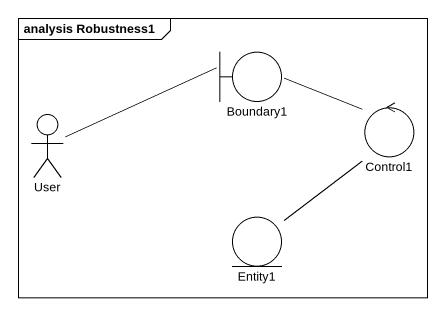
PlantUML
@startuml
mainframe analysis Robustness1
boundary Boundary1
actor User
control Control1
entity Entity1
Boundary1 -right- Control1
User -right- Boundary1
Control1 -- Entity1
@enduml
